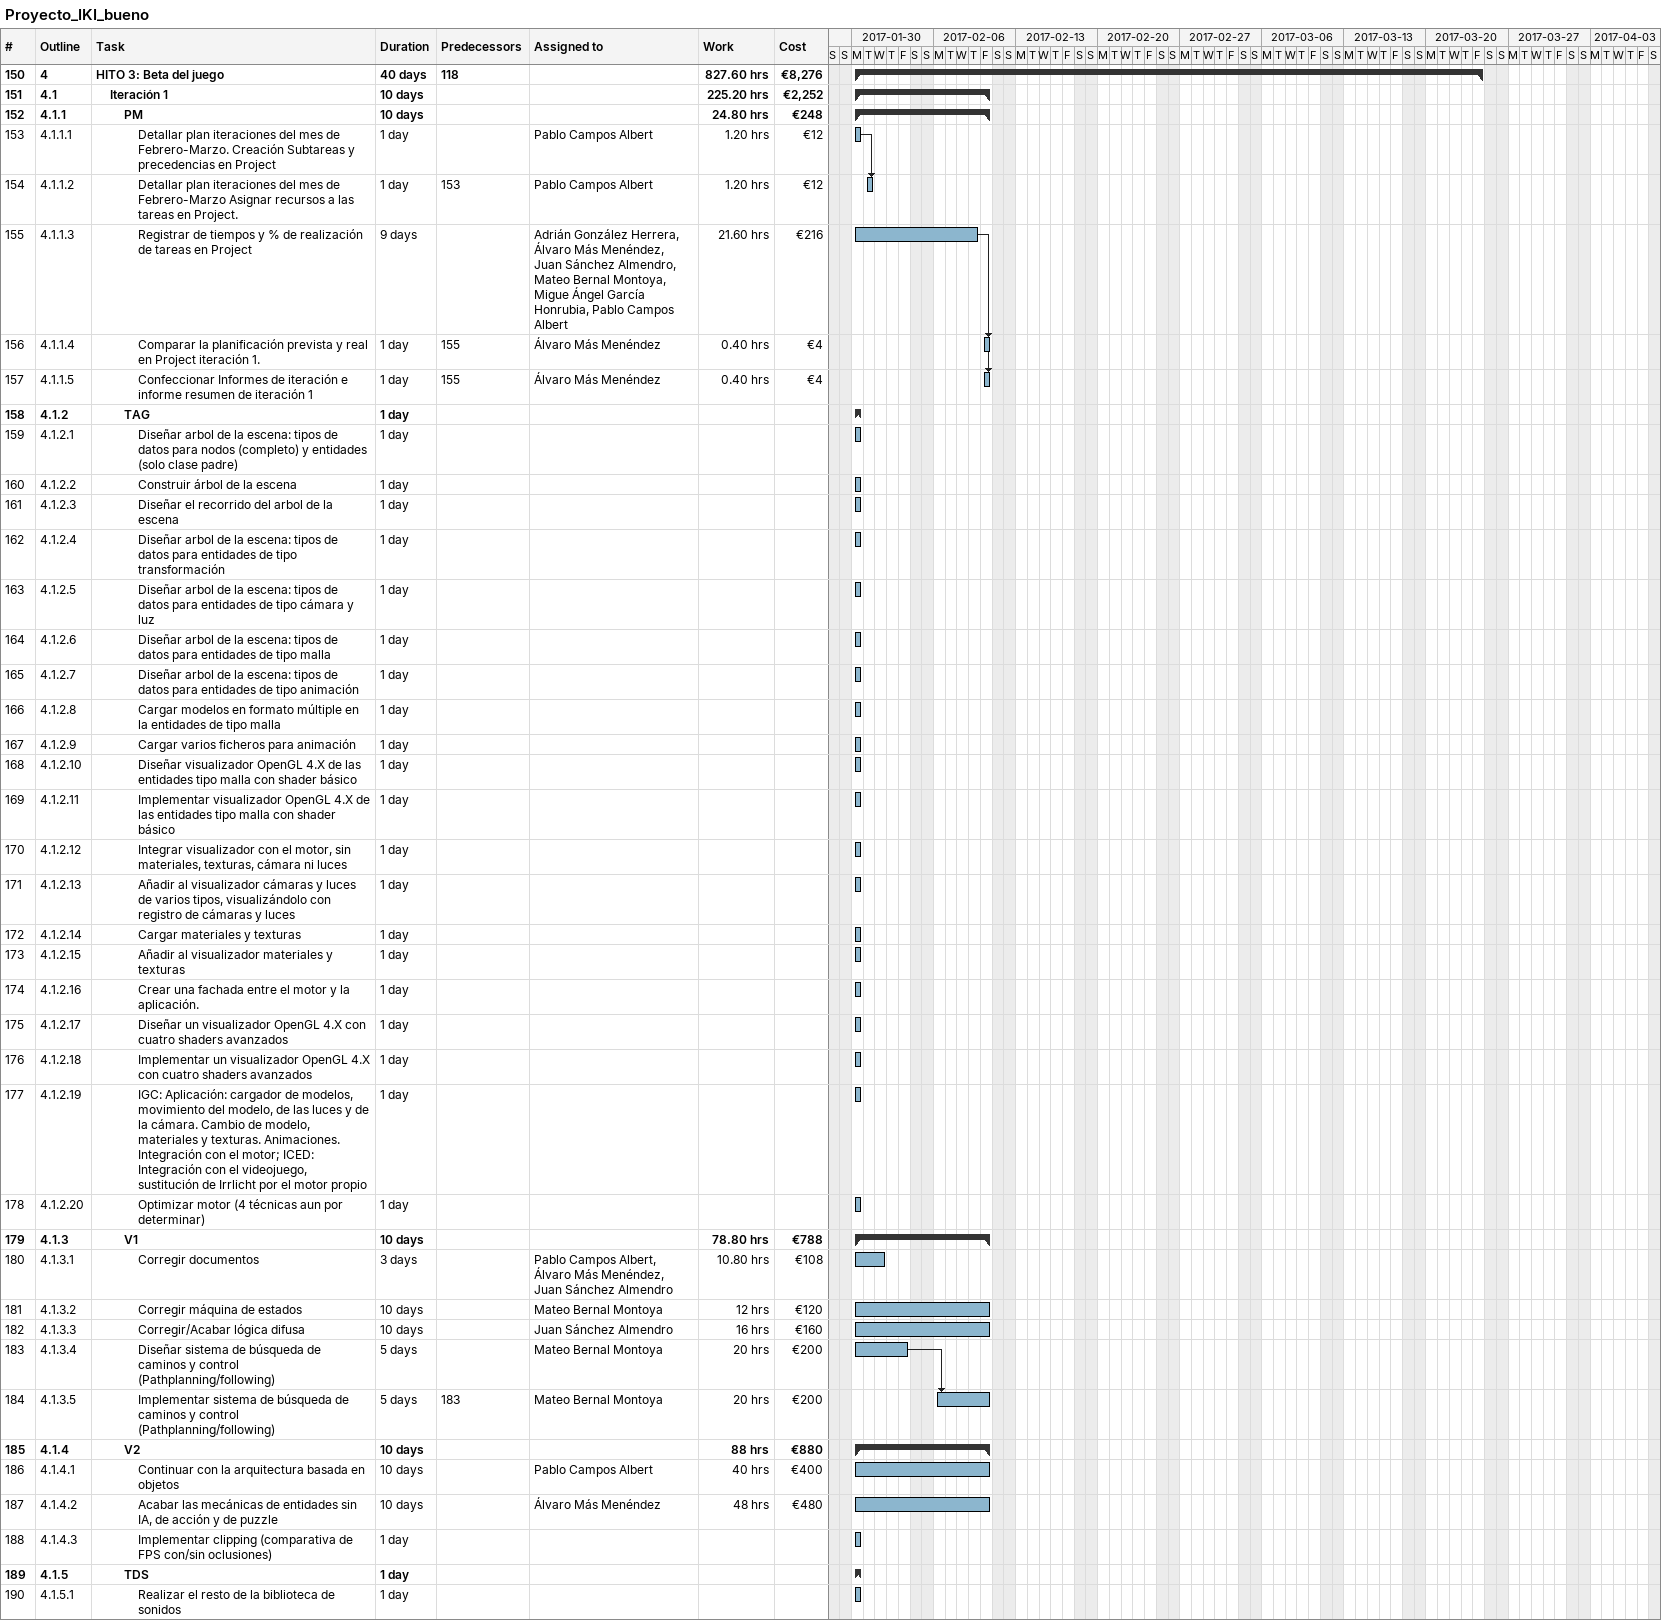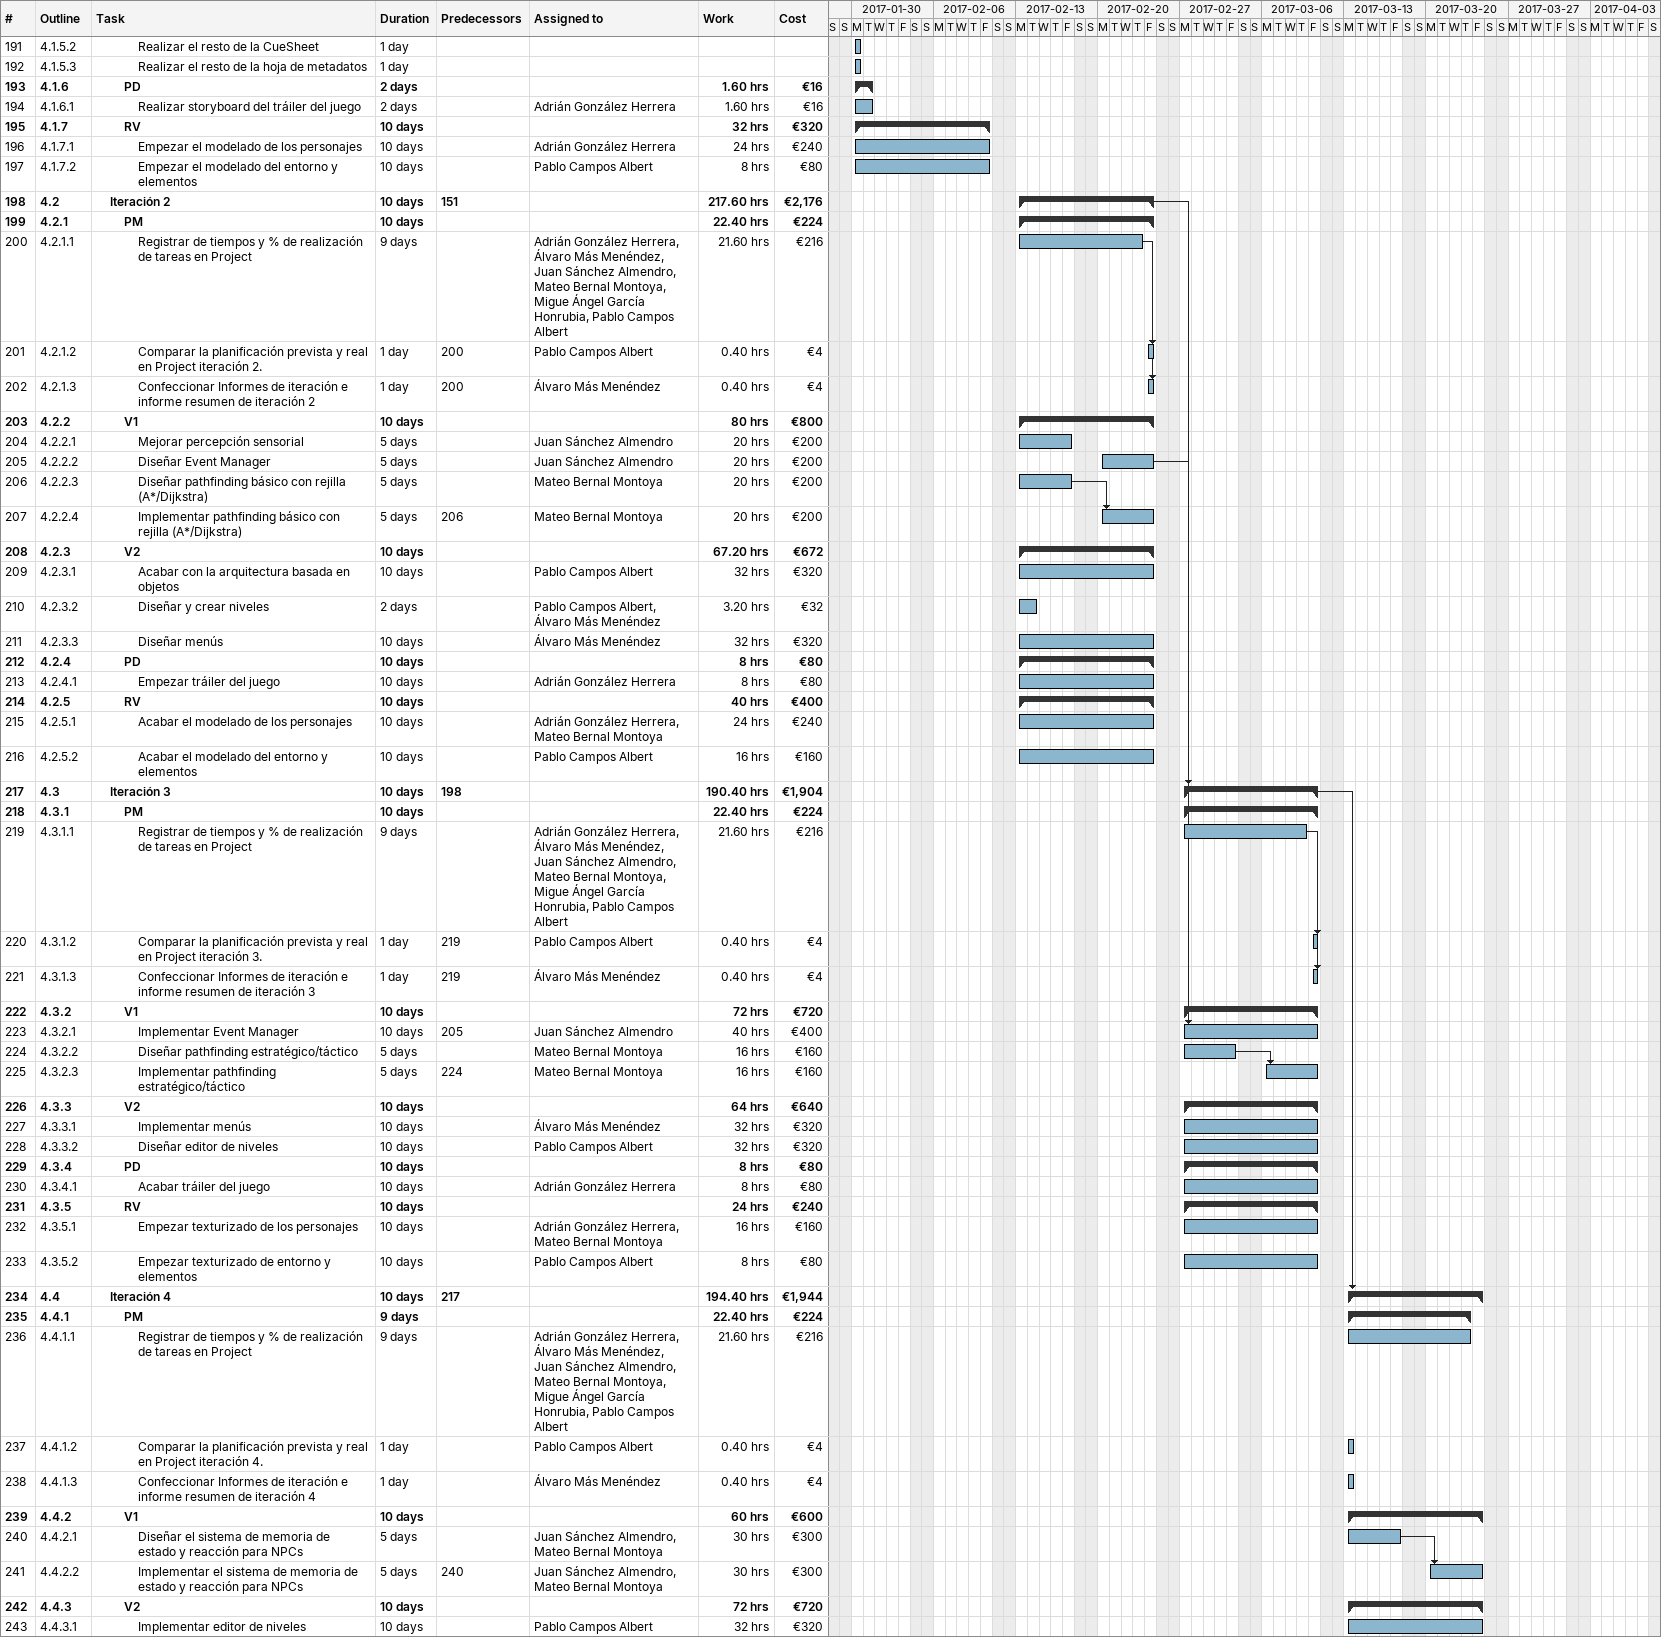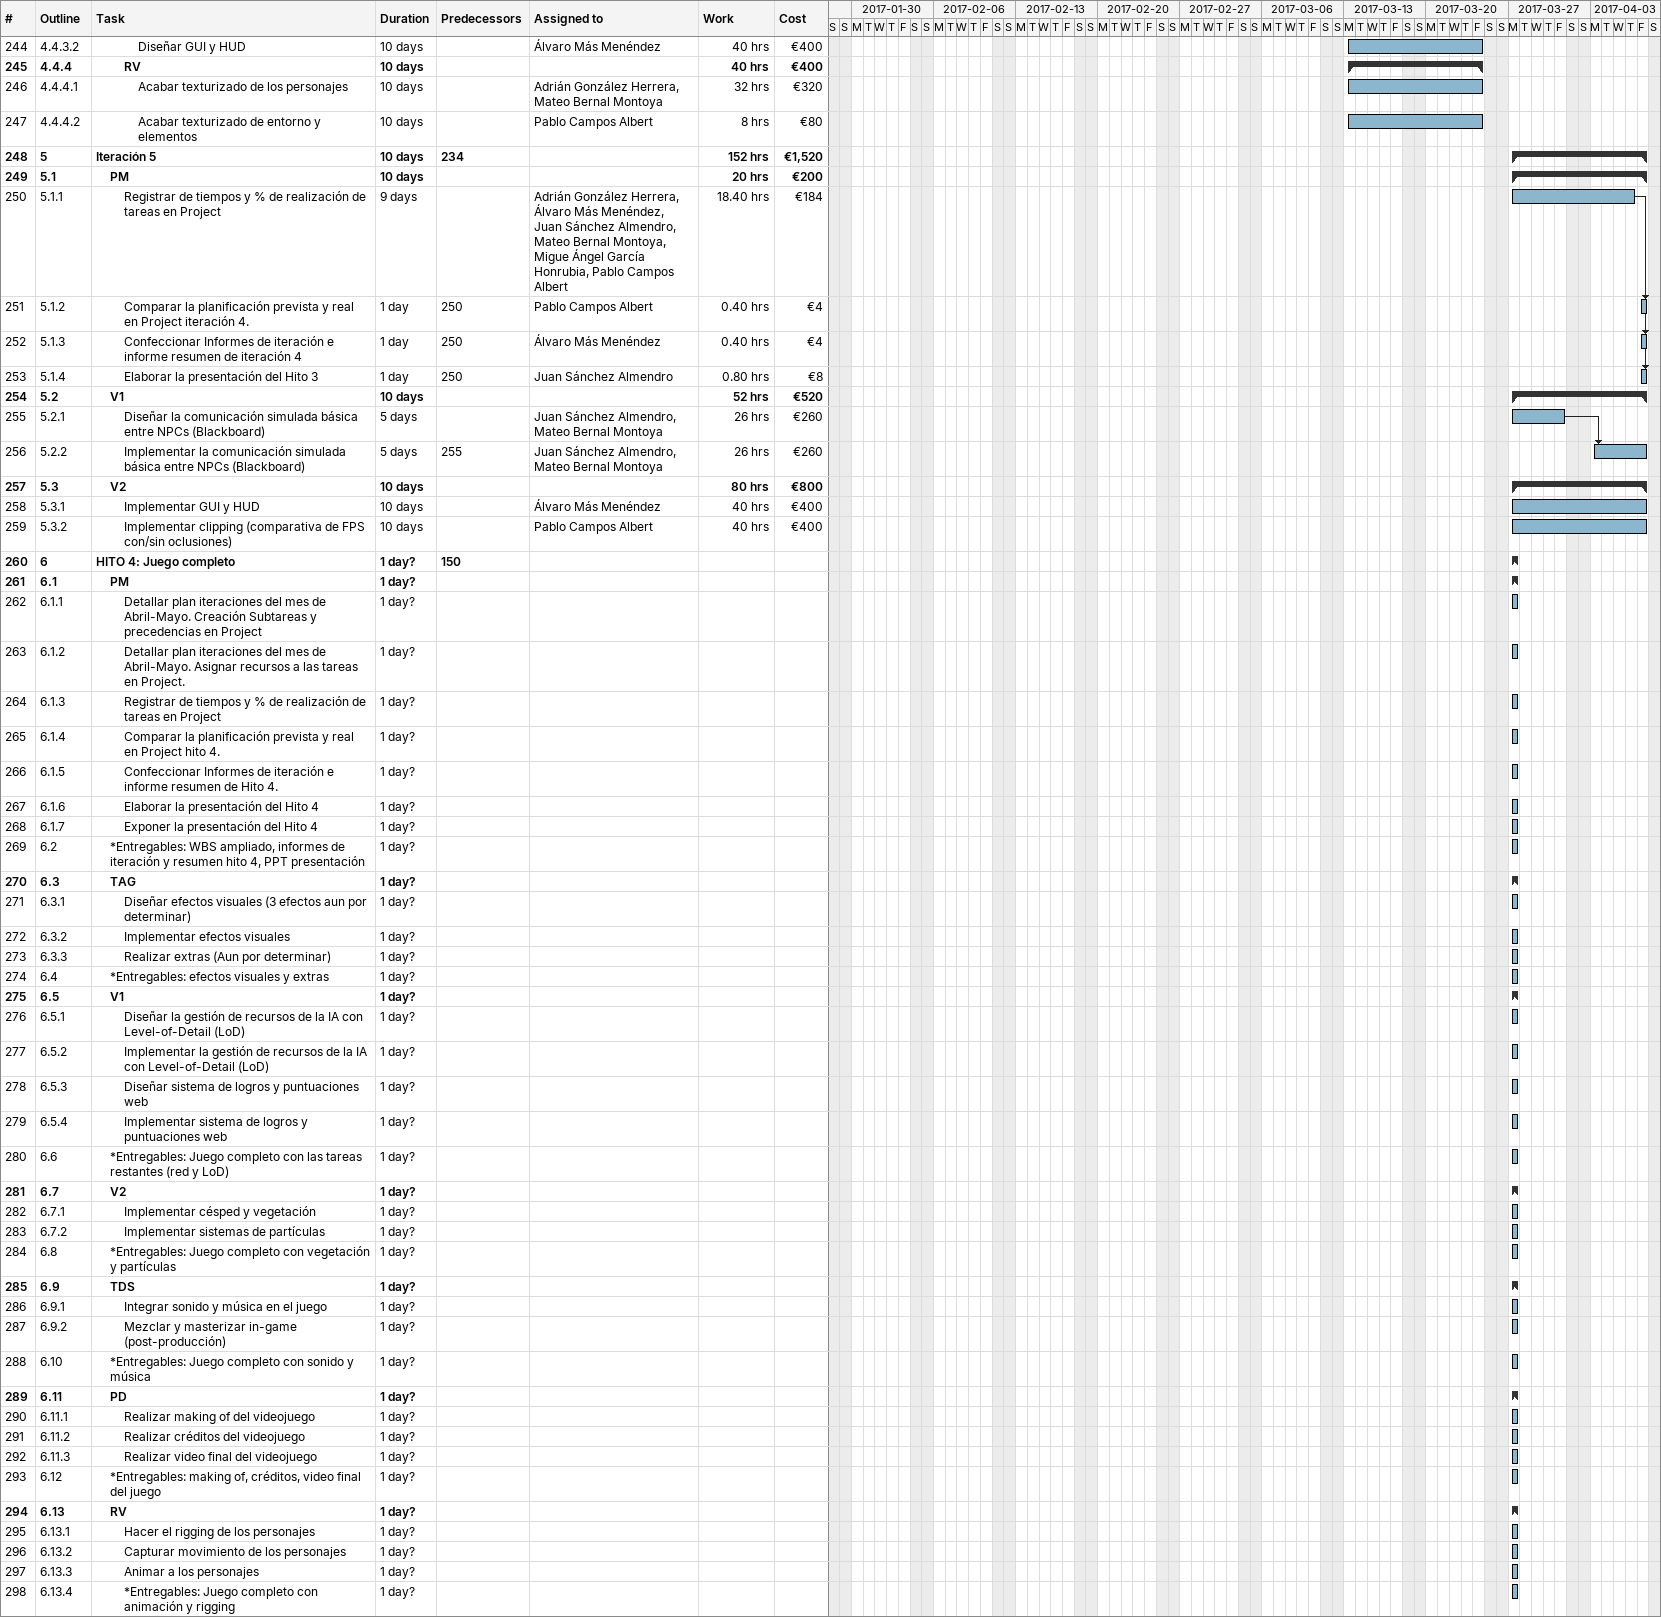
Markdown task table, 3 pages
Proyecto_IKI_bueno

| ID | WBS | Task | Duration | Start | Finish | Predecessors | Resources | Work (h) | Cost (€) |
|---|---|---|---|---|---|---|---|---|---|
| 150 | 4 | **HITO 3: Beta del juego** | 40d | 2017-01-30 | 2017-03-24 | 118 |  | 827.60 | 8276 |
| 151 | 4.1 | **Iteración 1** | 10d | 2017-01-30 | 2017-02-10 |  |  | 225.20 | 2252 |
| 152 | 4.1.1 | **PM** | 10d | 2017-01-30 | 2017-02-10 |  |  | 24.80 | 248 |
| 153 | 4.1.1.1 | Detallar plan iteraciones del mes de Febrero-Marzo. Creación Subtareas y precedencias en Project | 1d | 2017-01-30 | 2017-01-30 |  | Pablo Campos Albert | 1.20 | 12 |
| 154 | 4.1.1.2 | Detallar plan iteraciones del mes de Febrero-Marzo Asignar recursos a las tareas en Project. | 1d | 2017-01-31 | 2017-01-31 | 153 | Pablo Campos Albert | 1.20 | 12 |
| 155 | 4.1.1.3 | Registrar de tiempos y % de realización de tareas en Project | 9d | 2017-01-30 | 2017-02-09 |  | Adrián González Herrera, Álvaro Más Menéndez, Juan Sánchez Almendro, Mateo Bernal Montoya, Migue Ángel García Honrubia, Pablo Campos Albert | 21.60 | 216 |
| 156 | 4.1.1.4 | Comparar la planificación prevista y real en Project iteración 1. | 1d | 2017-02-10 | 2017-02-10 | 155 | Álvaro Más Menéndez | 0.40 | 4 |
| 157 | 4.1.1.5 | Confeccionar Informes de iteración e informe resumen de iteración 1 | 1d | 2017-02-10 | 2017-02-10 | 155 | Álvaro Más Menéndez | 0.40 | 4 |
| 158 | 4.1.2 | **TAG** | 1d | 2017-01-30 | 2017-01-30 |  |  |  |  |
| 159 | 4.1.2.1 | Diseñar arbol de la escena: tipos de datos para nodos (completo) y entidades (solo clase padre) | 1d | 2017-01-30 | 2017-01-30 |  |  |  |  |
| 160 | 4.1.2.2 | Construir árbol de la escena | 1d | 2017-01-30 | 2017-01-30 |  |  |  |  |
| 161 | 4.1.2.3 | Diseñar el recorrido del arbol de la escena | 1d | 2017-01-30 | 2017-01-30 |  |  |  |  |
| 162 | 4.1.2.4 | Diseñar arbol de la escena: tipos de datos para entidades de tipo transformación | 1d | 2017-01-30 | 2017-01-30 |  |  |  |  |
| 163 | 4.1.2.5 | Diseñar arbol de la escena: tipos de datos para entidades de tipo cámara y luz | 1d | 2017-01-30 | 2017-01-30 |  |  |  |  |
| 164 | 4.1.2.6 | Diseñar arbol de la escena: tipos de datos para entidades de tipo malla | 1d | 2017-01-30 | 2017-01-30 |  |  |  |  |
| 165 | 4.1.2.7 | Diseñar arbol de la escena: tipos de datos para entidades de tipo animación | 1d | 2017-01-30 | 2017-01-30 |  |  |  |  |
| 166 | 4.1.2.8 | Cargar modelos en formato múltiple en la entidades de tipo malla | 1d | 2017-01-30 | 2017-01-30 |  |  |  |  |
| 167 | 4.1.2.9 | Cargar varios ficheros para animación | 1d | 2017-01-30 | 2017-01-30 |  |  |  |  |
| 168 | 4.1.2.10 | Diseñar visualizador OpenGL 4.X de las entidades tipo malla con shader básico | 1d | 2017-01-30 | 2017-01-30 |  |  |  |  |
| 169 | 4.1.2.11 | Implementar visualizador OpenGL 4.X de las entidades tipo malla con shader básico | 1d | 2017-01-30 | 2017-01-30 |  |  |  |  |
| 170 | 4.1.2.12 | Integrar visualizador con el motor, sin materiales, texturas, cámara ni luces | 1d | 2017-01-30 | 2017-01-30 |  |  |  |  |
| 171 | 4.1.2.13 | Añadir al visualizador cámaras y luces de varios tipos, visualizándolo con registro de cámaras y luces | 1d | 2017-01-30 | 2017-01-30 |  |  |  |  |
| 172 | 4.1.2.14 | Cargar materiales y texturas | 1d | 2017-01-30 | 2017-01-30 |  |  |  |  |
| 173 | 4.1.2.15 | Añadir al visualizador materiales y texturas | 1d | 2017-01-30 | 2017-01-30 |  |  |  |  |
| 174 | 4.1.2.16 | Crear una fachada entre el motor y la aplicación. | 1d | 2017-01-30 | 2017-01-30 |  |  |  |  |
| 175 | 4.1.2.17 | Diseñar un visualizador OpenGL 4.X con cuatro shaders avanzados | 1d | 2017-01-30 | 2017-01-30 |  |  |  |  |
| 176 | 4.1.2.18 | Implementar un visualizador OpenGL 4.X con cuatro shaders avanzados | 1d | 2017-01-30 | 2017-01-30 |  |  |  |  |
| 177 | 4.1.2.19 | IGC: Aplicación: cargador de modelos, movimiento del modelo, de las luces y de la cámara. Cambio de modelo, materiales y texturas. Animaciones. Integración con el motor; ICED: Integración con el videojuego, sustitución de Irrlicht por el motor propio | 1d | 2017-01-30 | 2017-01-30 |  |  |  |  |
| 178 | 4.1.2.20 | Optimizar motor (4 técnicas aun por determinar) | 1d | 2017-01-30 | 2017-01-30 |  |  |  |  |
| 179 | 4.1.3 | **V1** | 10d | 2017-01-30 | 2017-02-10 |  |  | 78.80 | 788 |
| 180 | 4.1.3.1 | Corregir documentos | 3d | 2017-01-30 | 2017-02-01 |  | Pablo Campos Albert, Álvaro Más Menéndez, Juan Sánchez Almendro | 10.80 | 108 |
| 181 | 4.1.3.2 | Corregir máquina de estados | 10d | 2017-01-30 | 2017-02-10 |  | Mateo Bernal Montoya | 12 | 120 |
| 182 | 4.1.3.3 | Corregir/Acabar lógica difusa | 10d | 2017-01-30 | 2017-02-10 |  | Juan Sánchez Almendro | 16 | 160 |
| 183 | 4.1.3.4 | Diseñar sistema de búsqueda de caminos y control (Pathplanning/following) | 5d | 2017-01-30 | 2017-02-03 |  | Mateo Bernal Montoya | 20 | 200 |
| 184 | 4.1.3.5 | Implementar sistema de búsqueda de caminos y control (Pathplanning/following) | 5d | 2017-02-06 | 2017-02-10 | 183 | Mateo Bernal Montoya | 20 | 200 |
| 185 | 4.1.4 | **V2** | 10d | 2017-01-30 | 2017-02-10 |  |  | 88 | 880 |
| 186 | 4.1.4.1 | Continuar con la arquitectura basada en objetos | 10d | 2017-01-30 | 2017-02-10 |  | Pablo Campos Albert | 40 | 400 |
| 187 | 4.1.4.2 | Acabar las mecánicas de entidades sin IA, de acción y de puzzle | 10d | 2017-01-30 | 2017-02-10 |  | Álvaro Más Menéndez | 48 | 480 |
| 188 | 4.1.4.3 | Implementar clipping (comparativa de FPS con/sin oclusiones) | 1d | 2017-01-30 | 2017-01-30 |  |  |  |  |
| 189 | 4.1.5 | **TDS** | 1d | 2017-01-30 | 2017-01-30 |  |  |  |  |
| 190 | 4.1.5.1 | Realizar el resto de la biblioteca de sonidos | 1d | 2017-01-30 | 2017-01-30 |  |  |  |  |
| 191 | 4.1.5.2 | Realizar el resto de la CueSheet | 1d | 2017-01-30 | 2017-01-30 |  |  |  |  |
| 192 | 4.1.5.3 | Realizar el resto de la hoja de metadatos | 1d | 2017-01-30 | 2017-01-30 |  |  |  |  |
| 193 | 4.1.6 | **PD** | 2d | 2017-01-30 | 2017-01-31 |  |  | 1.60 | 16 |
| 194 | 4.1.6.1 | Realizar storyboard del tráiler del juego | 2d | 2017-01-30 | 2017-01-31 |  | Adrián González Herrera | 1.60 | 16 |
| 195 | 4.1.7 | **RV** | 10d | 2017-01-30 | 2017-02-10 |  |  | 32 | 320 |
| 196 | 4.1.7.1 | Empezar el modelado de los personajes | 10d | 2017-01-30 | 2017-02-10 |  | Adrián González Herrera | 24 | 240 |
| 197 | 4.1.7.2 | Empezar el modelado del entorno y elementos | 10d | 2017-01-30 | 2017-02-10 |  | Pablo Campos Albert | 8 | 80 |
| 198 | 4.2 | **Iteración 2** | 10d | 2017-02-13 | 2017-02-24 | 151 |  | 217.60 | 2176 |
| 199 | 4.2.1 | **PM** | 10d | 2017-02-13 | 2017-02-24 |  |  | 22.40 | 224 |
| 200 | 4.2.1.1 | Registrar de tiempos y % de realización de tareas en Project | 9d | 2017-02-13 | 2017-02-23 |  | Adrián González Herrera, Álvaro Más Menéndez, Juan Sánchez Almendro, Mateo Bernal Montoya, Migue Ángel García Honrubia, Pablo Campos Albert | 21.60 | 216 |
| 201 | 4.2.1.2 | Comparar la planificación prevista y real en Project iteración 2. | 1d | 2017-02-24 | 2017-02-24 | 200 | Pablo Campos Albert | 0.40 | 4 |
| 202 | 4.2.1.3 | Confeccionar Informes de iteración e informe resumen de iteración 2 | 1d | 2017-02-24 | 2017-02-24 | 200 | Álvaro Más Menéndez | 0.40 | 4 |
| 203 | 4.2.2 | **V1** | 10d | 2017-02-13 | 2017-02-24 |  |  | 80 | 800 |
| 204 | 4.2.2.1 | Mejorar percepción sensorial | 5d | 2017-02-13 | 2017-02-17 |  | Juan Sánchez Almendro | 20 | 200 |
| 205 | 4.2.2.2 | Diseñar Event Manager | 5d | 2017-02-20 | 2017-02-24 |  | Juan Sánchez Almendro | 20 | 200 |
| 206 | 4.2.2.3 | Diseñar pathfinding básico con rejilla (A*/Dijkstra) | 5d | 2017-02-13 | 2017-02-17 |  | Mateo Bernal Montoya | 20 | 200 |
| 207 | 4.2.2.4 | Implementar pathfinding básico con rejilla (A*/Dijkstra) | 5d | 2017-02-20 | 2017-02-24 | 206 | Mateo Bernal Montoya | 20 | 200 |
| 208 | 4.2.3 | **V2** | 10d | 2017-02-13 | 2017-02-24 |  |  | 67.20 | 672 |
| 209 | 4.2.3.1 | Acabar con la arquitectura basada en objetos | 10d | 2017-02-13 | 2017-02-24 |  | Pablo Campos Albert | 32 | 320 |
| 210 | 4.2.3.2 | Diseñar y crear niveles | 2d | 2017-02-13 | 2017-02-14 |  | Pablo Campos Albert, Álvaro Más Menéndez | 3.20 | 32 |
| 211 | 4.2.3.3 | Diseñar menús | 10d | 2017-02-13 | 2017-02-24 |  | Álvaro Más Menéndez | 32 | 320 |
| 212 | 4.2.4 | **PD** | 10d | 2017-02-13 | 2017-02-24 |  |  | 8 | 80 |
| 213 | 4.2.4.1 | Empezar tráiler del juego | 10d | 2017-02-13 | 2017-02-24 |  | Adrián González Herrera | 8 | 80 |
| 214 | 4.2.5 | **RV** | 10d | 2017-02-13 | 2017-02-24 |  |  | 40 | 400 |
| 215 | 4.2.5.1 | Acabar el modelado de los personajes | 10d | 2017-02-13 | 2017-02-24 |  | Adrián González Herrera, Mateo Bernal Montoya | 24 | 240 |
| 216 | 4.2.5.2 | Acabar el modelado del entorno y elementos | 10d | 2017-02-13 | 2017-02-24 |  | Pablo Campos Albert | 16 | 160 |
| 217 | 4.3 | **Iteración 3** | 10d | 2017-02-27 | 2017-03-10 | 198 |  | 190.40 | 1904 |
| 218 | 4.3.1 | **PM** | 10d | 2017-02-27 | 2017-03-10 |  |  | 22.40 | 224 |
| 219 | 4.3.1.1 | Registrar de tiempos y % de realización de tareas en Project | 9d | 2017-02-27 | 2017-03-09 |  | Adrián González Herrera, Álvaro Más Menéndez, Juan Sánchez Almendro, Mateo Bernal Montoya, Migue Ángel García Honrubia, Pablo Campos Albert | 21.60 | 216 |
| 220 | 4.3.1.2 | Comparar la planificación prevista y real en Project iteración 3. | 1d | 2017-03-10 | 2017-03-10 | 219 | Pablo Campos Albert | 0.40 | 4 |
| 221 | 4.3.1.3 | Confeccionar Informes de iteración e informe resumen de iteración 3 | 1d | 2017-03-10 | 2017-03-10 | 219 | Álvaro Más Menéndez | 0.40 | 4 |
| 222 | 4.3.2 | **V1** | 10d | 2017-02-27 | 2017-03-10 |  |  | 72 | 720 |
| 223 | 4.3.2.1 | Implementar Event Manager | 10d | 2017-02-27 | 2017-03-10 | 205 | Juan Sánchez Almendro | 40 | 400 |
| 224 | 4.3.2.2 | Diseñar pathfinding estratégico/táctico | 5d | 2017-02-27 | 2017-03-03 |  | Mateo Bernal Montoya | 16 | 160 |
| 225 | 4.3.2.3 | Implementar pathfinding estratégico/táctico | 5d | 2017-03-06 | 2017-03-10 | 224 | Mateo Bernal Montoya | 16 | 160 |
| 226 | 4.3.3 | **V2** | 10d | 2017-02-27 | 2017-03-10 |  |  | 64 | 640 |
| 227 | 4.3.3.1 | Implementar menús | 10d | 2017-02-27 | 2017-03-10 |  | Álvaro Más Menéndez | 32 | 320 |
| 228 | 4.3.3.2 | Diseñar editor de niveles | 10d | 2017-02-27 | 2017-03-10 |  | Pablo Campos Albert | 32 | 320 |
| 229 | 4.3.4 | **PD** | 10d | 2017-02-27 | 2017-03-10 |  |  | 8 | 80 |
| 230 | 4.3.4.1 | Acabar tráiler del juego | 10d | 2017-02-27 | 2017-03-10 |  | Adrián González Herrera | 8 | 80 |
| 231 | 4.3.5 | **RV** | 10d | 2017-02-27 | 2017-03-10 |  |  | 24 | 240 |
| 232 | 4.3.5.1 | Empezar texturizado de los personajes | 10d | 2017-02-27 | 2017-03-10 |  | Adrián González Herrera, Mateo Bernal Montoya | 16 | 160 |
| 233 | 4.3.5.2 | Empezar texturizado de entorno y elementos | 10d | 2017-02-27 | 2017-03-10 |  | Pablo Campos Albert | 8 | 80 |
| 234 | 4.4 | **Iteración 4** | 10d | 2017-03-13 | 2017-03-24 | 217 |  | 194.40 | 1944 |
| 235 | 4.4.1 | **PM** | 9d | 2017-03-13 | 2017-03-23 |  |  | 22.40 | 224 |
| 236 | 4.4.1.1 | Registrar de tiempos y % de realización de tareas en Project | 9d | 2017-03-13 | 2017-03-23 |  | Adrián González Herrera, Álvaro Más Menéndez, Juan Sánchez Almendro, Mateo Bernal Montoya, Migue Ángel García Honrubia, Pablo Campos Albert | 21.60 | 216 |
| 237 | 4.4.1.2 | Comparar la planificación prevista y real en Project iteración 4. | 1d | 2017-03-13 | 2017-03-13 |  | Pablo Campos Albert | 0.40 | 4 |
| 238 | 4.4.1.3 | Confeccionar Informes de iteración e informe resumen de iteración 4 | 1d | 2017-03-13 | 2017-03-13 |  | Álvaro Más Menéndez | 0.40 | 4 |
| 239 | 4.4.2 | **V1** | 10d | 2017-03-13 | 2017-03-24 |  |  | 60 | 600 |
| 240 | 4.4.2.1 | Diseñar el sistema de memoria de estado y reacción para NPCs | 5d | 2017-03-13 | 2017-03-17 |  | Juan Sánchez Almendro, Mateo Bernal Montoya | 30 | 300 |
| 241 | 4.4.2.2 | Implementar el sistema de memoria de estado y reacción para NPCs | 5d | 2017-03-20 | 2017-03-24 | 240 | Juan Sánchez Almendro, Mateo Bernal Montoya | 30 | 300 |
| 242 | 4.4.3 | **V2** | 10d | 2017-03-13 | 2017-03-24 |  |  | 72 | 720 |
| 243 | 4.4.3.1 | Implementar editor de niveles | 10d | 2017-03-13 | 2017-03-24 |  | Pablo Campos Albert | 32 | 320 |
| 244 | 4.4.3.2 | Diseñar GUI y HUD | 10d | 2017-03-13 | 2017-03-24 |  | Álvaro Más Menéndez | 40 | 400 |
| 245 | 4.4.4 | **RV** | 10d | 2017-03-13 | 2017-03-24 |  |  | 40 | 400 |
| 246 | 4.4.4.1 | Acabar texturizado de los personajes | 10d | 2017-03-13 | 2017-03-24 |  | Adrián González Herrera, Mateo Bernal Montoya | 32 | 320 |
| 247 | 4.4.4.2 | Acabar texturizado de entorno y elementos | 10d | 2017-03-13 | 2017-03-24 |  | Pablo Campos Albert | 8 | 80 |
| 248 | 5 | **Iteración 5** | 10d | 2017-03-27 | 2017-04-07 | 234 |  | 152 | 1520 |
| 249 | 5.1 | **PM** | 10d | 2017-03-27 | 2017-04-07 |  |  | 20 | 200 |
| 250 | 5.1.1 | Registrar de tiempos y % de realización de tareas en Project | 9d | 2017-03-27 | 2017-04-06 |  | Adrián González Herrera, Álvaro Más Menéndez, Juan Sánchez Almendro, Mateo Bernal Montoya, Migue Ángel García Honrubia, Pablo Campos Albert | 18.40 | 184 |
| 251 | 5.1.2 | Comparar la planificación prevista y real en Project iteración 4. | 1d | 2017-04-07 | 2017-04-07 | 250 | Pablo Campos Albert | 0.40 | 4 |
| 252 | 5.1.3 | Confeccionar Informes de iteración e informe resumen de iteración 4 | 1d | 2017-04-07 | 2017-04-07 | 250 | Álvaro Más Menéndez | 0.40 | 4 |
| 253 | 5.1.4 | Elaborar la presentación del Hito 3 | 1d | 2017-04-07 | 2017-04-07 | 250 | Juan Sánchez Almendro | 0.80 | 8 |
| 254 | 5.2 | **V1** | 10d | 2017-03-27 | 2017-04-07 |  |  | 52 | 520 |
| 255 | 5.2.1 | Diseñar la comunicación simulada básica entre NPCs (Blackboard) | 5d | 2017-03-27 | 2017-03-31 |  | Juan Sánchez Almendro, Mateo Bernal Montoya | 26 | 260 |
| 256 | 5.2.2 | Implementar la comunicación simulada básica entre NPCs (Blackboard) | 5d | 2017-04-03 | 2017-04-07 | 255 | Juan Sánchez Almendro, Mateo Bernal Montoya | 26 | 260 |
| 257 | 5.3 | **V2** | 10d | 2017-03-27 | 2017-04-07 |  |  | 80 | 800 |
| 258 | 5.3.1 | Implementar GUI y HUD | 10d | 2017-03-27 | 2017-04-07 |  | Álvaro Más Menéndez | 40 | 400 |
| 259 | 5.3.2 | Implementar clipping (comparativa de FPS con/sin oclusiones) | 10d | 2017-03-27 | 2017-04-07 |  | Pablo Campos Albert | 40 | 400 |
| 260 | 6 | **HITO 4: Juego completo** | 1d? | 2017-03-27 | 2017-03-27 | 150 |  |  |  |
| 261 | 6.1 | **PM** | 1d? | 2017-03-27 | 2017-03-27 |  |  |  |  |
| 262 | 6.1.1 | Detallar plan iteraciones del mes de Abril-Mayo. Creación Subtareas y precedencias en Project | 1d? | 2017-03-27 | 2017-03-27 |  |  |  |  |
| 263 | 6.1.2 | Detallar plan iteraciones del mes de Abril-Mayo. Asignar recursos a las tareas en Project. | 1d? | 2017-03-27 | 2017-03-27 |  |  |  |  |
| 264 | 6.1.3 | Registrar de tiempos y % de realización de tareas en Project | 1d? | 2017-03-27 | 2017-03-27 |  |  |  |  |
| 265 | 6.1.4 | Comparar la planificación prevista y real en Project hito 4. | 1d? | 2017-03-27 | 2017-03-27 |  |  |  |  |
| 266 | 6.1.5 | Confeccionar Informes de iteración e informe resumen de Hito 4. | 1d? | 2017-03-27 | 2017-03-27 |  |  |  |  |
| 267 | 6.1.6 | Elaborar la presentación del Hito 4 | 1d? | 2017-03-27 | 2017-03-27 |  |  |  |  |
| 268 | 6.1.7 | Exponer la presentación del Hito 4 | 1d? | 2017-03-27 | 2017-03-27 |  |  |  |  |
| 269 | 6.2 | *Entregables: WBS ampliado, informes de iteración y resumen hito 4, PPT presentación | 1d? | 2017-03-27 | 2017-03-27 |  |  |  |  |
| 270 | 6.3 | **TAG** | 1d? | 2017-03-27 | 2017-03-27 |  |  |  |  |
| 271 | 6.3.1 | Diseñar efectos visuales (3 efectos aun por determinar) | 1d? | 2017-03-27 | 2017-03-27 |  |  |  |  |
| 272 | 6.3.2 | Implementar efectos visuales | 1d? | 2017-03-27 | 2017-03-27 |  |  |  |  |
| 273 | 6.3.3 | Realizar extras (Aun por determinar) | 1d? | 2017-03-27 | 2017-03-27 |  |  |  |  |
| 274 | 6.4 | *Entregables: efectos visuales y extras | 1d? | 2017-03-27 | 2017-03-27 |  |  |  |  |
| 275 | 6.5 | **V1** | 1d? | 2017-03-27 | 2017-03-27 |  |  |  |  |
| 276 | 6.5.1 | Diseñar la gestión de recursos de la IA con Level-of-Detail (LoD) | 1d? | 2017-03-27 | 2017-03-27 |  |  |  |  |
| 277 | 6.5.2 | Implementar la gestión de recursos de la IA con Level-of-Detail (LoD) | 1d? | 2017-03-27 | 2017-03-27 |  |  |  |  |
| 278 | 6.5.3 | Diseñar sistema de logros y puntuaciones web | 1d? | 2017-03-27 | 2017-03-27 |  |  |  |  |
| 279 | 6.5.4 | Implementar sistema de logros y puntuaciones web | 1d? | 2017-03-27 | 2017-03-27 |  |  |  |  |
| 280 | 6.6 | *Entregables: Juego completo con las tareas restantes (red y LoD) | 1d? | 2017-03-27 | 2017-03-27 |  |  |  |  |
| 281 | 6.7 | **V2** | 1d? | 2017-03-27 | 2017-03-27 |  |  |  |  |
| 282 | 6.7.1 | Implementar césped y vegetación | 1d? | 2017-03-27 | 2017-03-27 |  |  |  |  |
| 283 | 6.7.2 | Implementar sistemas de partículas | 1d? | 2017-03-27 | 2017-03-27 |  |  |  |  |
| 284 | 6.8 | *Entregables: Juego completo con vegetación y partículas | 1d? | 2017-03-27 | 2017-03-27 |  |  |  |  |
| 285 | 6.9 | **TDS** | 1d? | 2017-03-27 | 2017-03-27 |  |  |  |  |
| 286 | 6.9.1 | Integrar sonido y música en el juego | 1d? | 2017-03-27 | 2017-03-27 |  |  |  |  |
| 287 | 6.9.2 | Mezclar y masterizar in-game (post-producción) | 1d? | 2017-03-27 | 2017-03-27 |  |  |  |  |
| 288 | 6.10 | *Entregables: Juego completo con sonido y música | 1d? | 2017-03-27 | 2017-03-27 |  |  |  |  |
| 289 | 6.11 | **PD** | 1d? | 2017-03-27 | 2017-03-27 |  |  |  |  |
| 290 | 6.11.1 | Realizar making of del videojuego | 1d? | 2017-03-27 | 2017-03-27 |  |  |  |  |
| 291 | 6.11.2 | Realizar créditos del videojuego | 1d? | 2017-03-27 | 2017-03-27 |  |  |  |  |
| 292 | 6.11.3 | Realizar video final del videojuego | 1d? | 2017-03-27 | 2017-03-27 |  |  |  |  |
| 293 | 6.12 | *Entregables: making of, créditos, video final del juego | 1d? | 2017-03-27 | 2017-03-27 |  |  |  |  |
| 294 | 6.13 | **RV** | 1d? | 2017-03-27 | 2017-03-27 |  |  |  |  |
| 295 | 6.13.1 | Hacer el rigging de los personajes | 1d? | 2017-03-27 | 2017-03-27 |  |  |  |  |
| 296 | 6.13.2 | Capturar movimiento de los personajes | 1d? | 2017-03-27 | 2017-03-27 |  |  |  |  |
| 297 | 6.13.3 | Animar a los personajes | 1d? | 2017-03-27 | 2017-03-27 |  |  |  |  |
| 298 | 6.13.4 | *Entregables: Juego completo con animación y rigging | 1d? | 2017-03-27 | 2017-03-27 |  |  |  |  |
